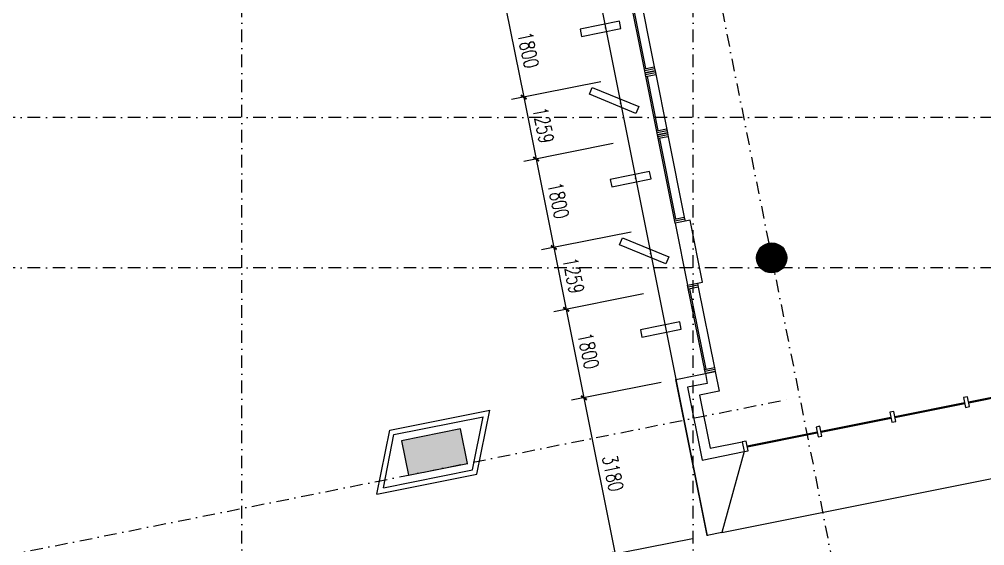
# Model space of a CAD drawing. Extents: x -354516 to 794396, y -401250 to -150594.
# Drawn here: x -324651 to -305401, y -367701 to -357198 of the extents above; entities that cross this region are included whole.
import ezdxf

# ---------------------------------------------------------------- set-up
doc = ezdxf.new("R2010")
doc.units = 0
doc.header["$LTSCALE"] = 1000
doc.header["$MEASUREMENT"] = 0
doc.linetypes.add('DASHDOT2', pattern=[0.5, 0.25, -0.125, 0, -0.125])
doc.linetypes.add('DOTE', pattern=[2.42, 2, -0.2, 0.02, -0.2])
doc.layers.add('0-see line', color=8, linetype='Continuous', lineweight=25)
for name, color, linetype in [('3T_BAR', 7, 'Continuous'), ('an-wall', 4, 'Continuous'), ('an-wndw', 2, 'Continuous'), ('an-wndw-mull-h', 2, 'Continuous'), ('COLUMN', 2, 'Continuous'), ('CURTWALL', 4, 'Continuous'), ('DOTE', 251, 'DOTE'), ('PUB_DIM', 3, 'Continuous'), ('PUB_HATCH', 8, 'Continuous'), ('SEE', 5, 'Continuous'), ('WALL', 2, 'Continuous'), ('WINDOW', 4, 'Continuous'), ('墙体', 7, 'Continuous')]:
    doc.layers.add(name, color=color, linetype=linetype)
doc.styles.add('_TCH_DIM_T3', font='SIMPLEX', dxfattribs={"width": 0.705882, "bigfont": 'GBCBIG'})
doc.dimstyles.new('_TCH_ARCH&&100', dxfattribs={"dimtxt": 297.5, "dimasz": 100, "dimexe": 250, "dimexo": 300, "dimgap": 126.25, "dimtad": 1, "dimdec": 0, "dimzin": 0, "dimdsep": 46, "dimtxsty": '_TCH_DIM_T3', "dimblk": 'ARCHTICK', "dimcen": 0.09, "dimclrt": 7, "dimazin": 2, "dimtfac": 1, "dimtdec": 0, "dimtix": 1, "dimtmove": 2, "dimatfit": 3, "dimfxl": 0, "dimtolj": 1, "dimtzin": 0, "dimarcsym": 0})

# ---------------------------------------------------------------- blocks, each defined once
blk = doc.blocks.new('GRID')
at = {"layer": '墙体', "color": 250, "linetype": 'DASHDOT2', "lineweight": -3}
for p, q in [((6675.2, 78432), (23393.5, -5159.7)), ((10436.4, -11413.5), (10436.4, 30586.5)), ((19436.4, -11413.5), (19436.4, 30586.5)), ((107436.4, 9586.5), (-19063.6, 9586.5)), ((107436.4, 6586.5), (-19063.6, 6586.5))]:
    blk.add_line(p, q, dxfattribs=at)
blk.add_lwpolyline([(-4563.6, -1213.5), (21412.3, 3981.7)], dxfattribs=at)
blk = doc.blocks.new('A$C4BD07983')
at = {"layer": 'an-wndw-mull-h'}
blk.add_line((0, 0), (0, 200), dxfattribs=at)
blk.add_lwpolyline([(40, 200), (-40, 200), (-40, 0), (40, 0)], close=True, dxfattribs=at)
blk = doc.blocks.new('UBB side window')
at = {"layer": 'SEE'}
blk.add_lwpolyline([(498339312, 3089844226), (498338991, 3089842617)], dxfattribs=at)
at = {"layer": 'WINDOW'}
for points in [[(498339158, 3089842584), (498339479, 3089844192)], [(498339171, 3089842500), (498339524, 3089844265)]]:
    blk.add_lwpolyline(points, dxfattribs=at)
at = {"rotation": 258.6900676666284}
for p in [(498339320, 3089844265), (498338983, 3089842578)]:
    blk.add_blockref('A$C4BD07983', p, dxfattribs=at)
blk = doc.blocks.new('ubb glaz 2')
at = {"layer": 'an-wall'}
for points in [[(498274741, 3089861082), (498274712, 3089861230), (498273927, 3089861073), (498273957, 3089860926), (498274741, 3089861082)], [(498274113, 3089859771), (498274170, 3089859910), (498275094, 3089859529), (498275037, 3089859390), (498274113, 3089859771)], [(498275341, 3089858082), (498275312, 3089858230), (498274527, 3089858073), (498274557, 3089857926), (498275341, 3089858082)], [(498274713, 3089856771), (498274770, 3089856910), (498275694, 3089856529), (498275637, 3089856390), (498274713, 3089856771)]]:
    blk.add_lwpolyline(points, dxfattribs=at)
blk.add_lwpolyline([(498275824, 3089857200), (498276071, 3089855965), (498276365, 3089856024), (498276118, 3089857259)], close=True, dxfattribs=at)
blk.add_point((498274432, 3089861097), dxfattribs=at)
at = {"layer": 'an-wndw'}
for points in [[(498275471, 3089858965), (498275224, 3089860200)], [(498275484, 3089859049), (498275269, 3089860127)], [(498275420, 3089860239), (498275667, 3089859004)]]:
    blk.add_lwpolyline(points, dxfattribs=at)
for p in [(498274732, 3089859597), (498275032, 3089858097), (498275332, 3089856597)]:
    blk.add_point(p, dxfattribs=at)
at = {"layer": 'an-wndw', "xscale": -1}
for p in [(996614395, 17700), (996614995, 14700)]:
    blk.add_blockref('UBB side window', p, dxfattribs=at)
at = {"layer": 'an-wndw-mull-h', "xscale": -1, "rotation": 101.3099323333716}
for p in [(498275428, 3089860200), (498275659, 3089859043)]:
    blk.add_blockref('A$C4BD07983', p, dxfattribs=at)
blk = doc.blocks.new('_ArchTick')
at = {"color": 0, "linetype": 'ByBlock', "const_width": 0.4}
blk.add_lwpolyline([(-0.5, -0.5), (0.5, 0.5)], dxfattribs=at)
blk = doc.blocks.new('*D598')
at = {"layer": 'Defpoints', "color": 0}
for p in [(-313112, -356619), (-312759, -358384), (-314593, -358751)]:
    blk.add_point(p, dxfattribs=at)
at = {"layer": 'PUB_DIM', "color": 0, "lineweight": -2}
for p, q in [((-313406, -356678), (-315191, -357035)), ((-314946, -356986), (-314593, -358751)), ((-313053, -358443), (-314838, -358800))]:
    blk.add_line(p, q, dxfattribs=at)
at = {"layer": 'PUB_DIM', "color": 0, "lineweight": -2, "xscale": 100, "yscale": 100, "zscale": 100}
for p, rotation in [((-314946, -356986), 101.3099324825793), ((-314593, -358751), 281.3099324825793)]:
    blk.add_blockref('_ArchTick', p, dxfattribs=dict(at, rotation=rotation))
at = {"layer": 'PUB_DIM', "color": 7, "insert": (-314500, -357814), "char_height": 297.5, "attachment_point": 5, "rotation": 281.3099, "style": '_TCH_DIM_T3'}
blk.add_mtext('\\A1;1800', dxfattribs=at)
blk = doc.blocks.new('*D599')
at = {"layer": 'Defpoints', "color": 0}
for p in [(-312759, -358384), (-312512, -359619), (-314346, -359986)]:
    blk.add_point(p, dxfattribs=at)
at = {"layer": 'PUB_DIM', "color": 0, "lineweight": -2}
for p, q in [((-313053, -358443), (-314838, -358800)), ((-314593, -358751), (-314346, -359986)), ((-312806, -359678), (-314591, -360035))]:
    blk.add_line(p, q, dxfattribs=at)
at = {"layer": 'PUB_DIM', "color": 0, "lineweight": -2, "xscale": 100, "yscale": 100, "zscale": 100}
for p, rotation in [((-314593, -358751), 101.3099324825763), ((-314346, -359986), 281.3099324825762)]:
    blk.add_blockref('_ArchTick', p, dxfattribs=dict(at, rotation=rotation))
at = {"layer": 'PUB_DIM', "color": 7, "insert": (-314200, -359314), "char_height": 297.5, "attachment_point": 5, "rotation": 281.3099, "style": '_TCH_DIM_T3'}
blk.add_mtext('\\A1;1259', dxfattribs=at)
blk = doc.blocks.new('*D600')
at = {"layer": 'Defpoints', "color": 0}
for p in [(-312512, -359619), (-312159, -361384), (-313993, -361751)]:
    blk.add_point(p, dxfattribs=at)
at = {"layer": 'PUB_DIM', "color": 0, "lineweight": -2}
for p, q in [((-312806, -359678), (-314591, -360035)), ((-314346, -359986), (-313993, -361751)), ((-312453, -361443), (-314238, -361800))]:
    blk.add_line(p, q, dxfattribs=at)
at = {"layer": 'PUB_DIM', "color": 0, "lineweight": -2, "xscale": 100, "yscale": 100, "zscale": 100}
for p, rotation in [((-314346, -359986), 101.3099324825782), ((-313993, -361751), 281.3099324825782)]:
    blk.add_blockref('_ArchTick', p, dxfattribs=dict(at, rotation=rotation))
at = {"layer": 'PUB_DIM', "color": 7, "insert": (-313900, -360814), "char_height": 297.5, "attachment_point": 5, "rotation": 281.3099, "style": '_TCH_DIM_T3'}
blk.add_mtext('\\A1;1800', dxfattribs=at)
blk = doc.blocks.new('*D601')
at = {"layer": 'Defpoints', "color": 0}
for p in [(-312159, -361384), (-311912, -362619), (-313746, -362986)]:
    blk.add_point(p, dxfattribs=at)
at = {"layer": 'PUB_DIM', "color": 0, "lineweight": -2}
for p, q in [((-312453, -361443), (-314238, -361800)), ((-313993, -361751), (-313746, -362986)), ((-312206, -362678), (-313991, -363035))]:
    blk.add_line(p, q, dxfattribs=at)
at = {"layer": 'PUB_DIM', "color": 0, "lineweight": -2, "xscale": 100, "yscale": 100, "zscale": 100}
for p, rotation in [((-313993, -361751), 101.3099324825778), ((-313746, -362986), 281.3099324825778)]:
    blk.add_blockref('_ArchTick', p, dxfattribs=dict(at, rotation=rotation))
at = {"layer": 'PUB_DIM', "color": 7, "insert": (-313600, -362314), "char_height": 297.5, "attachment_point": 5, "rotation": 281.3099, "style": '_TCH_DIM_T3'}
blk.add_mtext('\\A1;1259', dxfattribs=at)
blk = doc.blocks.new('*D602')
at = {"layer": 'Defpoints', "color": 0}
for p in [(-311912, -362619), (-311559, -364384), (-313393, -364751)]:
    blk.add_point(p, dxfattribs=at)
at = {"layer": 'PUB_DIM', "color": 0, "lineweight": -2}
for p, q in [((-312206, -362678), (-313991, -363035)), ((-313746, -362986), (-313393, -364751)), ((-311853, -364443), (-313638, -364800))]:
    blk.add_line(p, q, dxfattribs=at)
at = {"layer": 'PUB_DIM', "color": 0, "lineweight": -2, "xscale": 100, "yscale": 100, "zscale": 100}
for p, rotation in [((-313746, -362986), 101.3099324825775), ((-313393, -364751), 281.3099324825774)]:
    blk.add_blockref('_ArchTick', p, dxfattribs=dict(at, rotation=rotation))
at = {"layer": 'PUB_DIM', "color": 7, "insert": (-313300, -363814), "char_height": 297.5, "attachment_point": 5, "rotation": 281.3099, "style": '_TCH_DIM_T3'}
blk.add_mtext('\\A1;1800', dxfattribs=at)
blk = doc.blocks.new('*D603')
at = {"layer": 'Defpoints', "color": 0}
for p in [(-311559, -364384), (-310936, -367502), (-312770, -367869)]:
    blk.add_point(p, dxfattribs=at)
at = {"layer": 'PUB_DIM', "color": 0, "lineweight": -2}
for p, q in [((-311853, -364443), (-313638, -364800)), ((-313393, -364751), (-312770, -367869)), ((-311230, -367561), (-313015, -367918))]:
    blk.add_line(p, q, dxfattribs=at)
at = {"layer": 'PUB_DIM', "color": 0, "lineweight": -2, "xscale": 100, "yscale": 100, "zscale": 100}
for p, rotation in [((-313393, -364751), 101.3099324825784), ((-312770, -367869), 281.3099324825785)]:
    blk.add_blockref('_ArchTick', p, dxfattribs=dict(at, rotation=rotation))
at = {"layer": 'PUB_DIM', "color": 7, "insert": (-312812, -366256), "char_height": 297.5, "attachment_point": 5, "rotation": 281.3099, "style": '_TCH_DIM_T3'}
blk.add_mtext('\\A1;3180', dxfattribs=at)
blk = doc.blocks.new('_YZH')
at = {"color": 255}
blk.add_circle((0, 0), 0.5, dxfattribs=at)
at = {"layer": 'PUB_HATCH', "color": 250, "const_width": 0.5}
blk.add_lwpolyline([(-0.25, 0, 1), (0.25, 0, 1)], format="xyb", close=True, dxfattribs=at)
blk = doc.blocks.new('_FZH')
at = {"color": 255}
blk.add_lwpolyline([(-0.5, -0.5), (0.5, -0.5), (0.5, 0.5), (-0.5, 0.5)], close=True, dxfattribs=at)
at = {"layer": 'PUB_HATCH', "color": 250}
blk.add_solid([(-0.5, -0.5), (0.5, -0.5), (-0.5, 0.5), (0.5, 0.5)], dxfattribs=at)

msp = doc.modelspace()

# ---------------------------------------------------------------- linework, layer by layer
at = {"layer": '0-see line'}
msp.add_line((-310643.8, -367440.2), (-299526.8, -365216.8), dxfattribs=at)
at = {"layer": '3T_BAR'}
for p, q in [((-305743, -364729.9), (-305821.5, -364745.6)), ((-305821.5, -364745.6), (-305782.3, -364941.7)), ((-305703.8, -364926), (-305743, -364729.9)), ((-305782.3, -364941.7), (-305703.8, -364926)), ((-307213.9, -365024.1), (-307292.4, -365039.8)), ((-307292.4, -365039.8), (-307253.1, -365235.9)), ((-307174.7, -365220.2), (-307213.9, -365024.1)), ((-308684.8, -365318.2), (-308763.2, -365333.9)), ((-308763.2, -365333.9), (-308724, -365530)), ((-308645.6, -365514.3), (-308684.8, -365318.2)), ((-307253.1, -365235.9), (-307174.7, -365220.2)), ((-308724, -365530), (-308645.6, -365514.3)), ((-310155.7, -365612.4), (-310234.1, -365628.1)), ((-310234.1, -365628.1), (-310194.9, -365824.2)), ((-310116.4, -365808.5), (-310155.7, -365612.4)), ((-310194.9, -365824.2), (-310116.4, -365808.5))]:
    msp.add_line(p, q, dxfattribs=at)
at = {"layer": 'an-wall'}
msp.add_lwpolyline([(-311453.3, -363383.6), (-311482.7, -363236.6), (-312267.1, -363393.4), (-312237.7, -363540.5), (-311453.3, -363383.6)], dxfattribs=at)
at = {"layer": 'CURTWALL'}
for p, q in [((-305723.4, -364828), (-304331, -364549.5)), ((-305719.5, -364847.6), (-304327.1, -364569.1)), ((-307194.3, -365122.1), (-305801.9, -364843.7)), ((-307190.4, -365141.7), (-305798, -364863.3)), ((-308665.2, -365416.3), (-307272.8, -365137.8)), ((-308661.3, -365435.9), (-307268.8, -365157.4)), ((-310136.1, -365710.4), (-308743.6, -365432)), ((-310132.1, -365730.1), (-308739.7, -365451.6))]:
    msp.add_line(p, q, dxfattribs=at)
at = {"layer": 'SEE'}
msp.add_line((-323912.4, -302618.6), (-310935.5, -367502), dxfattribs=at)
at = {"layer": 'WALL', "color": 0}
for p, q in [((-310970.8, -364266.3), (-310931.6, -364462.4)), ((-310774.7, -364227.1), (-310696.2, -364619.3)), ((-310931.6, -364462.4), (-311323.8, -364540.9)), ((-311323.8, -364540.9), (-311033.6, -365991.9)), ((-310696.2, -364619.3), (-311088.5, -364697.8)), ((-311088.5, -364697.8), (-310876.7, -365756.6)), ((-310876.7, -365756.6), (-310234.1, -365628.1)), ((-311033.6, -365991.9), (-310194.9, -365824.2))]:
    msp.add_line(p, q, dxfattribs=at)
at = {"layer": 'WALL'}
for p, q in [((-317264.6, -365399), (-315270.8, -365000.3)), ((-317179.6, -365484), (-315398.3, -365127.7)), ((-315610.7, -366190), (-315398.3, -365127.7)), ((-315525.7, -366275), (-315270.8, -365000.3)), ((-317519.5, -366673.8), (-317264.6, -365399)), ((-317392, -366546.3), (-317179.6, -365484)), ((-317519.5, -366673.8), (-315525.7, -366275)), ((-317392, -366546.3), (-315610.7, -366190))]:
    msp.add_line(p, q, dxfattribs=at)
msp.add_lwpolyline([(-310774.7, -364227.1), (-310696.2, -364619.3), (-311088.5, -364697.8), (-310876.7, -365756.6), (-310234.1, -365628.1), (-310194.9, -365824.2), (-310643.8, -367440.2), (-310936.2, -367498.7), (-311559.1, -364384), (-310774.7, -364227.1)], dxfattribs=at)

# ---------------------------------------------------------------- block references
msp.add_blockref('ubb glaz 2', (-498587394.5, -3090218466.1))
at = {"layer": 'an-wndw', "xscale": -1}
msp.add_blockref('UBB side window', (498028200.5, -3090206766.1), dxfattribs=at)
at = {"layer": 'COLUMN', "xscale": 600, "yscale": 600, "zscale": 600}
msp.add_blockref('_YZH', (-309647.8, -361958.1), dxfattribs=at)
at = {"layer": 'COLUMN', "xscale": 1200.000000000008, "yscale": 700.0000000000211, "zscale": 700.0000000000211, "rotation": 11.30993247402921}
msp.add_blockref('_FZH', (-316372.7, -365832.5), dxfattribs=at)
at = {"layer": 'DOTE'}
msp.add_blockref('GRID', (-330652.1, -368744.6), dxfattribs=at)

# ---------------------------------------------------------------- dimensions: what is measured, and where the dimension line sits
at = {"layer": 'PUB_DIM'}
for p1, p2, picture, middle in [((-313112.1, -356618.9), (-312759.1, -358384), '*D598', (-314500, -357814.3)), ((-312759.1, -358384), (-312512.1, -359618.9), '*D599', (-314200, -359314.3)), ((-312512.1, -359618.9), (-312159.1, -361384), '*D600', (-313900, -360814.3)), ((-312159.1, -361384), (-311912.1, -362618.9), '*D601', (-313600, -362314.3)), ((-311912.1, -362618.9), (-311559.1, -364384), '*D602', (-313300, -363814.3)), ((-311559.1, -364384), (-310935.5, -367502), '*D603', (-312811.7, -366255.9))]:
    dim = msp.add_aligned_dim(p1=p1, p2=p2, distance=-1870.4, dimstyle='_TCH_ARCH&&100', dxfattribs=at)
    dim.commit()
    dim.dimension.update_dxf_attribs({"geometry": picture, "text_midpoint": middle})

doc.saveas('drawing.dxf')
